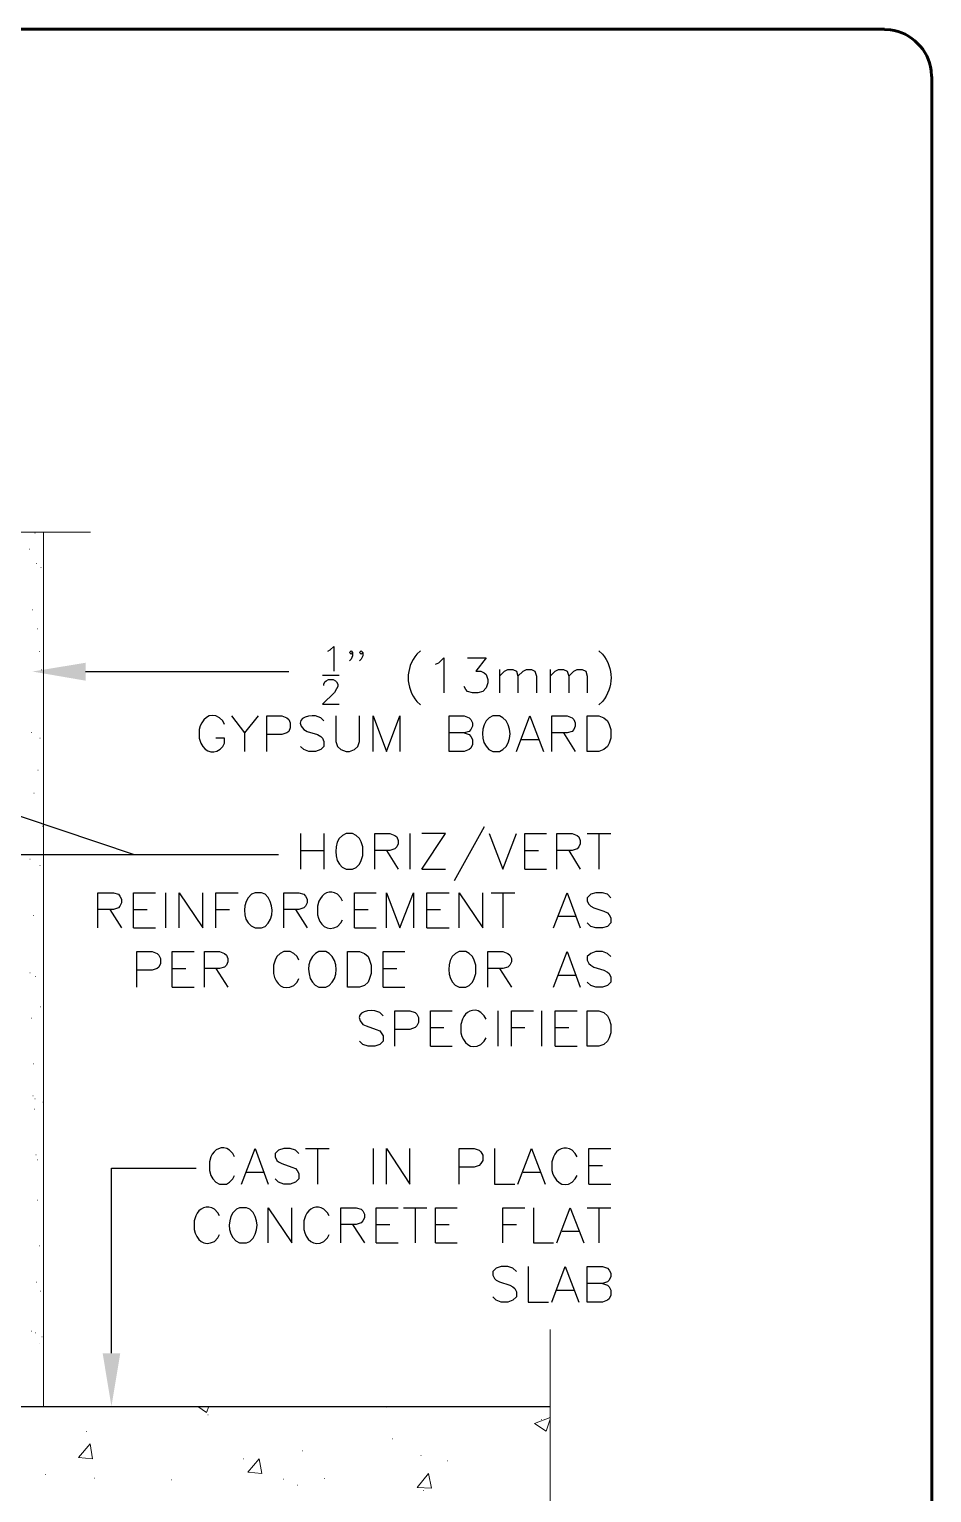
# Model space of a CAD drawing. Header units: millimetres. Extents: x 14 to 201, y 16 to 268.
# Drawn here: x 140.6 to 201.3, y 169.4 to 267.7 of the extents above; entities that cross this region are included whole.
import ezdxf

# ---------------------------------------------------------------- set-up
doc = ezdxf.new("R2010")
doc.units = ezdxf.units.MM
doc.header["$MEASUREMENT"] = 0
doc.layers.get('0').update_dxf_attribs({"linetype": 'CONTINUOUS'})

msp = doc.modelspace()

# ---------------------------------------------------------------- hatches: boundary and pattern name
at = {"true_color": 0x000007}
for points in [[(144.42, 223.943), (140.843, 224.557), (144.42, 225.15)], [(146.749, 178.753), (146.156, 175.175), (145.563, 178.753)]]:
    msp.add_hatch(color=0, dxfattribs=at).paths.add_polyline_path(points)

# ---------------------------------------------------------------- linework, layer by layer
at = {"color": 0, "linetype": 'Continuous', "lineweight": 60, "true_color": 0x000007}
for p, q in [((17.018, 267.716), (198.12, 267.716)), ((198.522, 267.674), (198.12, 267.695)), ((201.274, 264.541), (201.253, 264.943)), ((201.295, 264.541), (201.295, 55.414))]:
    msp.add_line(p, q, dxfattribs=at)
at = {"color": 0, "linetype": 'Continuous', "lineweight": 15, "true_color": 0x000007}
for p, q in [((115.803, 233.913), (144.759, 233.913)), ((141.584, 233.913), (141.584, 175.175)), ((175.641, 165.65), (175.641, 180.34))]:
    msp.add_line(p, q, dxfattribs=at)
at = {"color": 0, "linetype": 'Continuous', "lineweight": 15, "true_color": 0x656565}
for p, q in [((141.012, 233.849), (141.033, 233.849)), ((140.652, 232.791), (140.674, 232.791)), ((141.118, 231.817), (141.139, 231.817)), ((141.414, 231.542), (141.436, 231.542)), ((140.822, 228.706), (140.843, 228.706)), ((141.16, 227.436), (141.182, 227.436)), ((141.287, 225.912), (141.309, 225.912)), ((141.457, 224.663), (141.478, 224.663)), ((140.779, 220.472), (140.801, 220.472)), ((141.351, 220.07), (141.372, 220.07)), ((141.203, 217.932), (141.224, 217.932)), ((140.949, 216.387), (140.97, 216.387)), ((141.499, 214.164), (141.52, 214.164)), ((140.674, 211.942), (140.695, 211.942)), ((141.351, 211.519), (141.372, 211.519)), ((141.584, 212.344), (141.605, 212.344)), ((140.885, 208.153), (140.906, 208.153)), ((141.563, 208.344), (141.584, 208.344)), ((140.674, 204.322), (140.695, 204.322)), ((141.055, 204.068), (141.076, 204.068)), ((141.372, 202.036), (141.393, 202.036)), ((140.779, 201.274), (140.801, 201.274)), ((140.885, 198.205), (140.906, 198.205)), ((140.864, 196.046), (140.885, 196.046)), ((141.012, 195.834), (141.033, 195.834)), ((140.97, 195.157), (140.991, 195.157)), ((141.541, 195.622), (141.563, 195.622)), ((141.076, 192.088), (141.097, 192.088)), ((141.182, 191.749), (141.203, 191.749)), ((141.182, 189.04), (141.203, 189.04)), ((141.287, 185.97), (141.309, 185.97)), ((141.563, 186.119), (141.584, 186.119)), ((141.118, 183.515), (141.139, 183.515)), ((141.372, 182.922), (141.393, 182.922)), ((140.758, 180.234), (140.779, 180.234)), ((141.055, 180.128), (141.076, 180.128)), ((141.309, 179.43), (141.33, 179.43)), ((141.478, 179.853), (141.499, 179.853)), ((141.584, 176.784), (141.605, 176.784)), ((151.956, 175.175), (152.548, 174.773)), ((152.548, 174.773), (152.696, 175.175)), ((164.444, 175.175), (164.677, 175.133)), ((164.677, 175.133), (164.677, 175.175)), ((152.633, 174.604), (152.654, 174.604)), ((174.583, 174.032), (175.641, 174.435)), ((175.048, 174.307), (175.07, 174.307)), ((175.366, 173.503), (175.641, 174.329)), ((144.484, 173.482), (144.505, 173.482)), ((174.583, 174.032), (175.366, 173.503)), ((143.933, 171.746), (144.716, 172.657)), ((144.886, 171.662), (144.716, 172.657)), ((159.004, 172.191), (159.025, 172.191)), ((165.015, 172.995), (165.037, 172.995)), ((143.933, 171.746), (144.886, 171.662)), ((155.025, 171.662), (155.046, 171.662)), ((155.321, 170.752), (156.083, 171.662)), ((156.273, 170.667), (156.083, 171.662)), ((166.963, 171.873), (166.984, 171.873)), ((168.72, 171.513), (168.741, 171.513)), ((141.711, 170.603), (141.732, 170.603)), ((145.013, 170.349), (145.034, 170.349)), ((150.199, 170.243), (150.22, 170.243)), ((155.321, 170.752), (156.273, 170.667)), ((157.713, 170.286), (157.734, 170.286)), ((160.465, 170.328), (160.486, 170.328)), ((166.709, 169.736), (167.471, 170.667)), ((167.661, 169.672), (167.471, 170.667)), ((158.665, 169.884), (158.687, 169.884)), ((166.709, 169.736), (167.661, 169.672)), ((167.132, 169.524), (167.153, 169.524))]:
    msp.add_line(p, q, dxfattribs=at)
at = {"color": 0, "linetype": 'Continuous', "lineweight": 25, "true_color": 0x000007}
for p, q in [((166.92, 225.954), (166.687, 225.721)), ((178.922, 225.954), (179.155, 225.721)), ((144.42, 224.557), (158.073, 224.557)), ((160.338, 224.303), (161.459, 224.303)), ((172.233, 224.705), (172.233, 223.118)), ((175.641, 224.705), (175.641, 223.118)), ((166.687, 222.546), (166.92, 222.313)), ((179.155, 222.546), (178.922, 222.313)), ((156.02, 221.573), (155.109, 220.43)), ((176.551, 220.43), (177.334, 219.181)), ((173.715, 219.985), (174.858, 219.985)), ((158.856, 213.677), (158.856, 211.286)), ((160.443, 213.677), (160.443, 211.286)), ((166.222, 213.677), (166.222, 211.286)), ((171.217, 214.122), (169.185, 210.502)), ((178.139, 213.677), (179.726, 213.677)), ((178.922, 213.677), (178.922, 211.286)), ((158.856, 212.534), (160.443, 212.534)), ((164.634, 212.534), (165.439, 211.286)), ((173.948, 212.534), (174.858, 212.534)), ((176.89, 212.534), (177.673, 211.286)), ((116.184, 212.259), (157.374, 212.259)), ((167.026, 211.286), (168.614, 211.286)), ((173.948, 211.286), (175.408, 211.286)), ((149.797, 209.698), (149.797, 207.327)), ((171.683, 209.698), (173.27, 209.698)), ((172.466, 209.698), (172.466, 207.327)), ((146.05, 208.576), (146.833, 207.327)), ((147.638, 208.576), (148.548, 208.576)), ((153.183, 208.576), (154.093, 208.576)), ((158.517, 208.576), (159.322, 207.327)), ((162.497, 208.576), (163.407, 208.576)), ((167.365, 208.576), (168.275, 208.576)), ((176.213, 208.111), (177.334, 208.111)), ((147.638, 207.327), (149.119, 207.327)), ((162.497, 207.327), (163.957, 207.327)), ((167.365, 207.327), (168.846, 207.327)), ((150.241, 204.597), (151.151, 204.597)), ((153.183, 204.597), (153.988, 203.348)), ((164.423, 204.597), (165.333, 204.597)), ((172.233, 204.597), (173.037, 203.348)), ((176.213, 204.152), (177.334, 204.152)), ((150.241, 203.348), (151.723, 203.348)), ((164.423, 203.348), (165.883, 203.348)), ((172.127, 201.761), (172.127, 199.39)), ((175.069, 201.761), (175.069, 199.39)), ((167.598, 200.639), (168.508, 200.639)), ((173.037, 200.639), (173.948, 200.639)), ((175.98, 200.639), (176.89, 200.639)), ((167.598, 199.39), (169.058, 199.39)), ((175.98, 199.39), (177.461, 199.39)), ((159.194, 192.511), (160.782, 192.511)), ((159.999, 192.511), (159.999, 190.119)), ((163.745, 192.511), (163.745, 190.119)), ((155.236, 190.923), (156.358, 190.923)), ((173.821, 190.923), (174.964, 190.923)), ((178.244, 191.368), (179.155, 191.368)), ((178.244, 190.119), (179.726, 190.119)), ((165.777, 188.531), (167.365, 188.531)), ((166.582, 188.531), (166.582, 186.161)), ((178.139, 188.531), (179.726, 188.531)), ((178.922, 188.531), (178.922, 186.161)), ((162.369, 187.41), (163.174, 186.161)), ((163.957, 187.41), (164.867, 187.41)), ((167.936, 187.41), (168.846, 187.41)), ((172.466, 187.41), (173.376, 187.41)), ((176.445, 186.944), (177.567, 186.944)), ((163.957, 186.161), (165.439, 186.161)), ((167.936, 186.161), (169.397, 186.161)), ((176.085, 182.986), (177.228, 182.986)), ((133.858, 175.175), (175.641, 175.175))]:
    msp.add_line(p, q, dxfattribs=at)
for points in [[(160.697, 225.933), (160.867, 226.018), (161.1, 226.25), (161.1, 224.578)], [(162.369, 225.827), (162.264, 225.721), (162.158, 225.827), (162.264, 225.954), (162.369, 225.827), (162.369, 225.615), (162.264, 225.383), (162.158, 225.277)], [(163.047, 225.827), (162.941, 225.721), (162.835, 225.827), (162.941, 225.954), (163.047, 225.827), (163.047, 225.615), (162.941, 225.383), (162.835, 225.277)], [(167.936, 225.044), (168.169, 225.15), (168.508, 225.488), (168.508, 223.118)], [(170.095, 225.488), (171.344, 225.488), (170.646, 224.578), (170.984, 224.578), (171.217, 224.472), (171.344, 224.367), (171.45, 224.028), (171.45, 223.795), (171.344, 223.456), (171.111, 223.224), (170.773, 223.118), (170.434, 223.118), (170.095, 223.224), (169.968, 223.351), (169.863, 223.562)], [(172.233, 224.24), (172.572, 224.578), (172.805, 224.705), (173.143, 224.705), (173.376, 224.578), (173.482, 224.24), (173.482, 223.118)], [(173.482, 224.24), (173.821, 224.578), (174.054, 224.705), (174.392, 224.705), (174.625, 224.578), (174.731, 224.24), (174.731, 223.118)], [(175.641, 224.24), (175.98, 224.578), (176.213, 224.705), (176.551, 224.705), (176.784, 224.578), (176.89, 224.24), (176.89, 223.118)], [(176.89, 224.24), (177.228, 224.578), (177.461, 224.705), (177.8, 224.705), (178.033, 224.578), (178.139, 224.24), (178.139, 223.118)], [(112.628, 224.049), (147.68, 212.259), (157.374, 212.259)], [(160.422, 223.626), (160.422, 223.71), (160.507, 223.859), (160.592, 223.943), (160.74, 224.028), (161.057, 224.028), (161.227, 223.943), (161.29, 223.859), (161.375, 223.71), (161.375, 223.541), (161.29, 223.393), (161.142, 223.16), (160.338, 222.356), (161.459, 222.356)], [(153.755, 221.001), (153.649, 221.234), (153.416, 221.446)], [(154.22, 221.573), (155.109, 220.43), (155.109, 219.181)], [(156.591, 219.181), (156.591, 221.573), (157.607, 221.573), (157.946, 221.446), (158.073, 221.34), (158.178, 221.107), (158.178, 220.768), (158.073, 220.535), (157.946, 220.43), (157.607, 220.324), (156.591, 220.324)], [(160.443, 221.234), (160.232, 221.446), (159.872, 221.573)], [(161.248, 221.573), (161.248, 219.858), (161.354, 219.519), (161.586, 219.308), (161.925, 219.181), (162.158, 219.181), (162.497, 219.308), (162.708, 219.519), (162.835, 219.858), (162.835, 221.573)], [(163.745, 219.181), (163.745, 221.573), (164.634, 219.181), (165.545, 221.573), (165.545, 219.181)], [(168.846, 219.181), (168.846, 221.573), (169.863, 221.573), (170.201, 221.446), (170.307, 221.34), (170.434, 221.107), (170.434, 220.895), (170.307, 220.662), (170.201, 220.535), (169.863, 220.43), (168.846, 220.43)], [(171.789, 221.573), (171.556, 221.446), (171.344, 221.234)], [(172.466, 221.446), (172.233, 221.573), (171.789, 221.573), (171.789, 221.573)], [(173.376, 219.181), (174.286, 221.573), (175.197, 219.181)], [(175.747, 219.181), (175.747, 221.573), (176.784, 221.573), (177.123, 221.446), (177.228, 221.34), (177.334, 221.107), (177.334, 220.895), (177.228, 220.662), (177.123, 220.535), (176.784, 220.43), (175.747, 220.43)], [(152.061, 220.662), (152.061, 220.091), (152.167, 219.752)], [(159.089, 220.662), (159.322, 220.535), (159.999, 220.324), (160.232, 220.197), (160.338, 220.091), (160.443, 219.858), (160.443, 219.519), (160.232, 219.308), (159.872, 219.181), (159.427, 219.181), (159.089, 219.308), (158.856, 219.519)], [(169.863, 220.43), (170.201, 220.324), (170.307, 220.197), (170.434, 219.985), (170.434, 219.646), (170.307, 219.414), (170.201, 219.308), (169.863, 219.181), (168.846, 219.181)], [(153.649, 219.519), (153.755, 219.752), (153.755, 220.091), (153.183, 220.091)], [(171.789, 219.181), (172.233, 219.181), (172.466, 219.308)], [(161.925, 213.677), (161.692, 213.55), (161.459, 213.339)], [(161.925, 211.286), (162.369, 211.286), (162.602, 211.391), (162.835, 211.624), (162.941, 211.857), (163.047, 212.196), (163.047, 212.767), (162.941, 213.106), (162.835, 213.339), (162.602, 213.55), (162.369, 213.677), (161.925, 213.677), (161.925, 213.677)], [(163.851, 211.286), (163.851, 213.677), (164.867, 213.677), (165.206, 213.55), (165.333, 213.445), (165.439, 213.212), (165.439, 212.979), (165.333, 212.767), (165.206, 212.64), (164.867, 212.534), (163.851, 212.534)], [(167.026, 211.286), (168.614, 213.677), (167.026, 213.677)], [(171.556, 213.677), (172.466, 211.286), (173.376, 213.677)], [(173.948, 211.286), (173.948, 213.677), (175.408, 213.677)], [(176.085, 211.286), (176.085, 213.677), (177.123, 213.677), (177.461, 213.55), (177.567, 213.445), (177.673, 213.212), (177.673, 212.979), (177.567, 212.767), (177.461, 212.64), (177.123, 212.534), (176.085, 212.534)], [(145.246, 207.327), (145.246, 209.698), (146.283, 209.698), (146.622, 209.592), (146.727, 209.465), (146.833, 209.254), (146.833, 209.021), (146.727, 208.788), (146.622, 208.682), (146.283, 208.576), (145.246, 208.576)], [(147.638, 207.327), (147.638, 209.698), (149.119, 209.698)], [(150.707, 207.327), (150.707, 209.698), (152.294, 207.327), (152.294, 209.698)], [(153.183, 207.327), (153.183, 209.698), (154.665, 209.698)], [(155.808, 209.698), (155.575, 209.592), (155.342, 209.359)], [(156.485, 209.592), (156.252, 209.698), (155.808, 209.698), (155.808, 209.698)], [(157.734, 207.327), (157.734, 209.698), (158.75, 209.698), (159.089, 209.592), (159.194, 209.465), (159.322, 209.254), (159.322, 209.021), (159.194, 208.788), (159.089, 208.682), (158.75, 208.576), (157.734, 208.576)], [(161.692, 209.127), (161.586, 209.359), (161.354, 209.592)], [(162.497, 207.327), (162.497, 209.698), (163.957, 209.698)], [(164.634, 207.327), (164.634, 209.698), (165.545, 207.327), (166.455, 209.698), (166.455, 207.327)], [(167.365, 207.327), (167.365, 209.698), (168.846, 209.698)], [(169.524, 207.327), (169.524, 209.698), (171.111, 207.327), (171.111, 209.698)], [(175.874, 207.327), (176.784, 209.698), (177.673, 207.327)], [(179.726, 209.359), (179.493, 209.592), (179.155, 209.698), (178.71, 209.698), (178.372, 209.592), (178.139, 209.359), (178.139, 209.127), (178.244, 208.915), (178.372, 208.788), (178.583, 208.682), (179.26, 208.449), (179.493, 208.343), (179.62, 208.216), (179.726, 208.005), (179.726, 207.666), (179.493, 207.433), (179.155, 207.327), (178.71, 207.327), (178.372, 207.433), (178.139, 207.666)], [(160.105, 209.127), (159.999, 208.788), (159.999, 208.216)], [(161.354, 207.433), (161.586, 207.666), (161.692, 207.878)], [(155.808, 207.327), (156.252, 207.327), (156.485, 207.433)], [(147.87, 203.348), (147.87, 205.74), (148.886, 205.74), (149.225, 205.613), (149.331, 205.507), (149.458, 205.274), (149.458, 204.936), (149.331, 204.703), (149.225, 204.597), (148.886, 204.491), (147.87, 204.491)], [(150.241, 203.348), (150.241, 205.74), (151.723, 205.74)], [(152.4, 203.348), (152.4, 205.74), (153.416, 205.74), (153.755, 205.613), (153.882, 205.507), (153.988, 205.274), (153.988, 205.041), (153.882, 204.83), (153.755, 204.703), (153.416, 204.597), (152.4, 204.597)], [(158.75, 205.168), (158.644, 205.401), (158.411, 205.613), (158.178, 205.74), (157.734, 205.74), (157.501, 205.613), (157.268, 205.401), (157.162, 205.168), (157.057, 204.83), (157.057, 204.258)], [(160.105, 205.74), (159.872, 205.613), (159.66, 205.401)], [(160.782, 205.613), (160.57, 205.74), (160.105, 205.74), (160.105, 205.74)], [(164.423, 203.348), (164.423, 205.74), (165.883, 205.74)], [(169.524, 205.74), (169.291, 205.613), (169.058, 205.401)], [(169.524, 203.348), (169.968, 203.348), (170.201, 203.454), (170.434, 203.687), (170.54, 203.92), (170.646, 204.258), (170.646, 204.83), (170.54, 205.168), (170.434, 205.401), (170.201, 205.613), (169.968, 205.74), (169.524, 205.74), (169.524, 205.74)], [(171.45, 203.348), (171.45, 205.74), (172.466, 205.74), (172.805, 205.613), (172.932, 205.507), (173.037, 205.274), (173.037, 205.041), (172.932, 204.83), (172.805, 204.703), (172.466, 204.597), (171.45, 204.597)], [(175.874, 203.348), (176.784, 205.74), (177.673, 203.348)], [(179.726, 205.401), (179.493, 205.613), (179.155, 205.74), (178.71, 205.74), (178.372, 205.613), (178.139, 205.401), (178.139, 205.168), (178.244, 204.936), (178.372, 204.83), (178.583, 204.703), (179.26, 204.491), (179.493, 204.364), (179.62, 204.258), (179.726, 204.025), (179.726, 203.687), (179.493, 203.454), (179.155, 203.348), (178.71, 203.348), (178.372, 203.454), (178.139, 203.687)], [(158.411, 203.454), (158.644, 203.687), (158.75, 203.92)], [(160.105, 203.348), (160.57, 203.348), (160.782, 203.454)], [(164.423, 201.422), (164.19, 201.655), (163.851, 201.761)], [(165.206, 199.39), (165.206, 201.761), (166.222, 201.761), (166.582, 201.655), (166.687, 201.528), (166.793, 201.316), (166.793, 200.977), (166.687, 200.745), (166.582, 200.639), (166.222, 200.512), (165.206, 200.512)], [(167.598, 199.39), (167.598, 201.761), (169.058, 201.761)], [(171.344, 201.189), (171.217, 201.422), (170.984, 201.655)], [(173.037, 199.39), (173.037, 201.761), (174.519, 201.761)], [(175.98, 199.39), (175.98, 201.761), (177.461, 201.761)], [(163.047, 200.85), (163.28, 200.745), (163.957, 200.512), (164.19, 200.406), (164.296, 200.279), (164.423, 200.067), (164.423, 199.729), (164.19, 199.496), (163.851, 199.39), (163.407, 199.39), (163.047, 199.496), (162.835, 199.729)], [(169.757, 201.189), (169.63, 200.85), (169.63, 200.279)], [(170.984, 199.496), (171.217, 199.729), (171.344, 199.94)], [(152.844, 191.939), (152.739, 191.601), (152.739, 191.029), (152.844, 190.69), (152.971, 190.479), (153.183, 190.246), (153.416, 190.119), (153.882, 190.119), (154.093, 190.246), (154.326, 190.479), (154.432, 190.69)], [(154.432, 191.939), (154.326, 192.172), (154.093, 192.405)], [(154.898, 190.119), (155.808, 192.511), (156.697, 190.119)], [(158.75, 192.172), (158.517, 192.405), (158.178, 192.511), (157.734, 192.511), (157.395, 192.405), (157.162, 192.172), (157.162, 191.939), (157.268, 191.706), (157.395, 191.601), (157.607, 191.495), (158.284, 191.262), (158.517, 191.156), (158.644, 191.029), (158.75, 190.817), (158.75, 190.479), (158.517, 190.246), (158.178, 190.119), (157.734, 190.119), (157.395, 190.246), (157.162, 190.479)], [(164.634, 190.119), (164.634, 192.511), (166.222, 190.119), (166.222, 192.511)], [(169.524, 190.119), (169.524, 192.511), (170.54, 192.511), (170.878, 192.405), (170.984, 192.278), (171.111, 192.066), (171.111, 191.706), (170.984, 191.495), (170.878, 191.368), (170.54, 191.262), (169.524, 191.262)], [(171.894, 192.511), (171.894, 190.119), (173.27, 190.119)], [(173.482, 190.119), (174.392, 192.511), (175.302, 190.119)], [(175.874, 191.939), (175.747, 191.601), (175.747, 191.029)], [(177.461, 191.939), (177.334, 192.172), (177.123, 192.405)], [(178.244, 190.119), (178.244, 192.511), (179.726, 192.511)], [(146.156, 178.753), (146.156, 191.177), (151.85, 191.177)], [(177.123, 190.246), (177.334, 190.479), (177.461, 190.69)], [(151.828, 187.981), (151.723, 187.642), (151.723, 187.071)], [(153.416, 187.981), (153.31, 188.193), (153.077, 188.426)], [(154.771, 188.531), (154.559, 188.426), (154.326, 188.193)], [(155.469, 188.426), (155.236, 188.531), (154.771, 188.531), (154.771, 188.531)], [(156.697, 186.161), (156.697, 188.531), (158.284, 186.161), (158.284, 188.531)], [(159.194, 187.981), (159.089, 187.642), (159.089, 187.071)], [(160.782, 187.981), (160.676, 188.193), (160.443, 188.426)], [(161.586, 186.161), (161.586, 188.531), (162.602, 188.531), (162.941, 188.426), (163.047, 188.32), (163.174, 188.087), (163.174, 187.854), (163.047, 187.642), (162.941, 187.515), (162.602, 187.41), (161.586, 187.41)], [(163.957, 186.161), (163.957, 188.531), (165.439, 188.531)], [(167.936, 186.161), (167.936, 188.531), (169.397, 188.531)], [(172.466, 186.161), (172.466, 188.531), (173.948, 188.531)], [(174.519, 188.531), (174.519, 186.161), (175.874, 186.161)], [(176.085, 186.161), (176.996, 188.531), (177.906, 186.161)], [(153.077, 186.267), (153.31, 186.499), (153.416, 186.732)], [(154.771, 186.161), (155.236, 186.161), (155.469, 186.267)], [(160.443, 186.267), (160.676, 186.499), (160.782, 186.732)], [(173.376, 184.235), (173.143, 184.467), (172.805, 184.573), (172.36, 184.573), (172.021, 184.467), (171.789, 184.235), (171.789, 184.002), (171.894, 183.769), (172.021, 183.663), (172.233, 183.557), (172.932, 183.324), (173.143, 183.219), (173.27, 183.092), (173.376, 182.88), (173.376, 182.541), (173.143, 182.308), (172.805, 182.181), (172.36, 182.181), (172.021, 182.308), (171.789, 182.541)], [(174.159, 184.573), (174.159, 182.181), (175.535, 182.181)], [(175.747, 182.181), (176.657, 184.573), (177.567, 182.181)], [(178.139, 182.181), (178.139, 184.573), (179.155, 184.573), (179.493, 184.467), (179.62, 184.34), (179.726, 184.129), (179.726, 183.896), (179.62, 183.663), (179.493, 183.557), (179.155, 183.43), (178.139, 183.43)], [(179.155, 183.43), (179.493, 183.324), (179.62, 183.219), (179.726, 182.986), (179.726, 182.647), (179.62, 182.414), (179.493, 182.308), (179.155, 182.181), (178.139, 182.181)]]:
    msp.add_lwpolyline(points, dxfattribs=at)
for points in [[(178.139, 219.181), (178.139, 221.573), (178.922, 221.573), (179.26, 221.446), (179.493, 221.234), (179.62, 221.001), (179.726, 220.662), (179.726, 220.091), (179.62, 219.752), (179.493, 219.519), (179.26, 219.308), (178.922, 219.181)], [(162.031, 203.348), (162.031, 205.74), (162.835, 205.74), (163.174, 205.613), (163.407, 205.401), (163.513, 205.168), (163.618, 204.83), (163.618, 204.258), (163.513, 203.92), (163.407, 203.687), (163.174, 203.454), (162.835, 203.348)], [(178.139, 199.39), (178.139, 201.761), (178.922, 201.761), (179.26, 201.655), (179.493, 201.422), (179.62, 201.189), (179.726, 200.85), (179.726, 200.279), (179.62, 199.94), (179.493, 199.729), (179.26, 199.496), (178.922, 199.39)]]:
    msp.add_lwpolyline(points, close=True, dxfattribs=at)
at = {"color": 0, "linetype": 'Continuous', "lineweight": 60, "true_color": 0x000007}
msp.add_open_spline([(201.253, 264.943), (201.096, 266.329), (199.908, 267.517), (198.522, 267.674)], degree=3, dxfattribs=at)
at = {"color": 0, "linetype": 'Continuous', "lineweight": 25, "true_color": 0x000007}
for points in [[(166.687, 225.721), (165.899, 224.815), (165.912, 223.455), (166.687, 222.546)], [(179.155, 225.721), (179.943, 224.815), (179.93, 223.456), (179.155, 222.546)], [(153.416, 221.446), (152.78, 221.914), (152.159, 221.302), (152.061, 220.662)], [(159.872, 221.573), (159.29, 221.675), (158.391, 221.305), (159.089, 220.662)], [(172.466, 219.308), (173.116, 219.785), (173.116, 220.968), (172.466, 221.446)], [(171.344, 221.234), (170.901, 220.615), (171.024, 219.471), (171.789, 219.181)], [(152.167, 219.752), (152.467, 219.075), (153.145, 218.922), (153.649, 219.519)], [(161.459, 213.339), (161.063, 212.722), (161.162, 211.502), (161.925, 211.286)], [(156.485, 207.433), (157.125, 207.971), (157.101, 209.058), (156.485, 209.592)], [(161.354, 209.592), (160.829, 209.904), (160.322, 209.672), (160.105, 209.127)], [(155.342, 209.359), (154.919, 208.721), (155.009, 207.613), (155.808, 207.327)], [(159.999, 208.216), (160.128, 207.554), (160.66, 207.031), (161.354, 207.433)], [(160.782, 203.454), (161.418, 203.965), (161.445, 205.116), (160.782, 205.613)], [(159.66, 205.401), (159.207, 204.804), (159.368, 203.569), (160.105, 203.348)], [(169.058, 205.401), (168.662, 204.785), (168.761, 203.564), (169.524, 203.348)], [(157.057, 204.258), (157.177, 203.55), (157.713, 203.064), (158.411, 203.454)], [(163.851, 201.761), (163.206, 201.855), (162.416, 201.548), (163.047, 200.85)], [(170.984, 201.655), (170.52, 201.983), (169.903, 201.707), (169.757, 201.189)], [(169.63, 200.279), (169.781, 199.632), (170.304, 199.077), (170.984, 199.496)], [(154.093, 192.405), (153.593, 192.731), (153.049, 192.474), (152.844, 191.939)], [(177.123, 192.405), (176.65, 192.712), (176.025, 192.477), (175.874, 191.939)], [(175.747, 191.029), (175.887, 190.392), (176.468, 189.776), (177.123, 190.246)], [(153.077, 188.426), (152.602, 188.73), (152.008, 188.504), (151.828, 187.981)], [(154.326, 188.193), (153.888, 187.566), (154.013, 186.474), (154.771, 186.161)], [(155.469, 186.267), (156.085, 186.801), (156.109, 187.888), (155.469, 188.426)], [(160.443, 188.426), (159.938, 188.751), (159.426, 188.497), (159.194, 187.981)], [(151.723, 187.071), (151.843, 186.363), (152.379, 185.877), (153.077, 186.267)], [(159.089, 187.071), (159.208, 186.413), (159.748, 185.844), (160.443, 186.267)]]:
    msp.add_open_spline(points, degree=3, dxfattribs=at)

doc.saveas('drawing.dxf')
